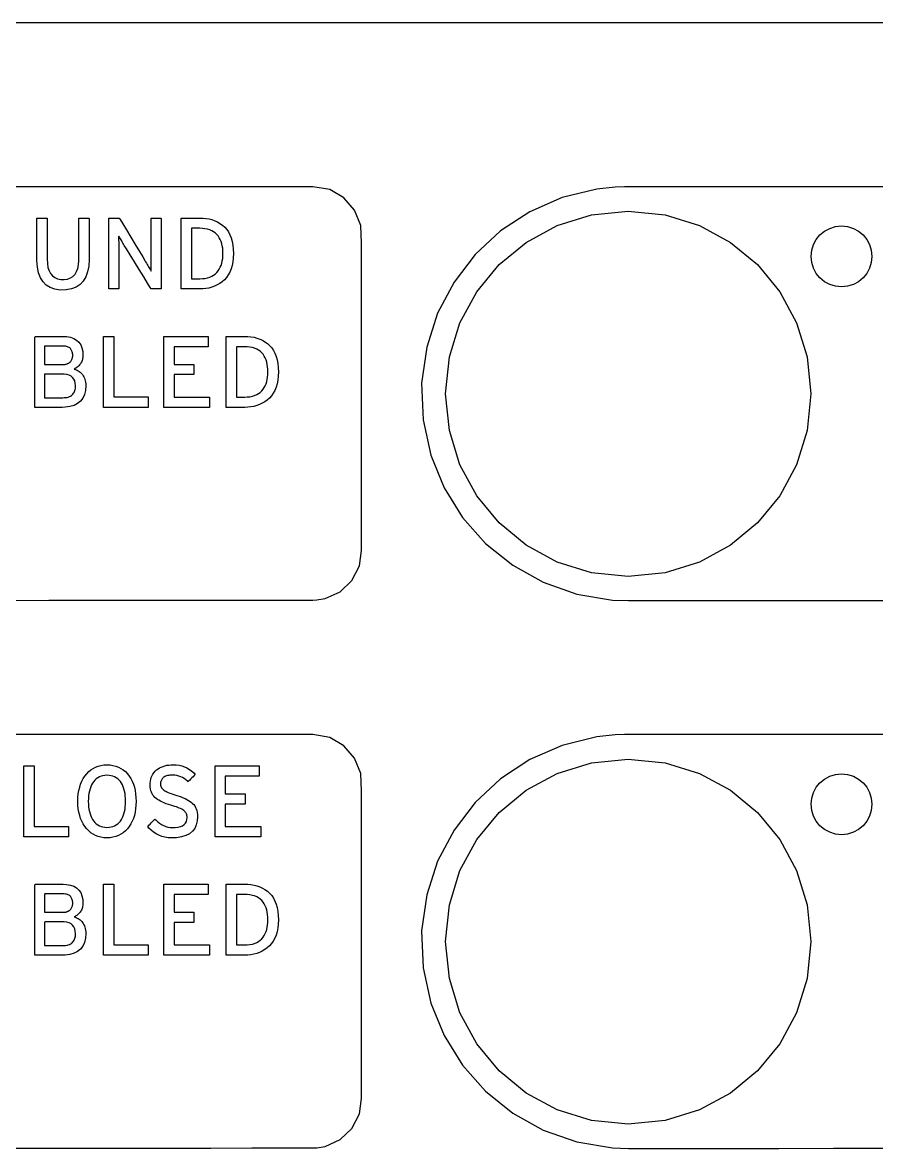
# Model space of a CAD drawing. Extents: x 1 to 47.7, y 0.2 to 33.5.
# Drawn here: x 22.677 to 24.08, y 6.96 to 8.81 of the extents above; entities that cross this region are included whole.
import ezdxf

# ---------------------------------------------------------------- set-up
doc = ezdxf.new("R2010")
doc.units = 0
doc.header["$MEASUREMENT"] = 0
doc.layers.add('6_0____DWG', color=7, linetype='CONTINUOUS')

msp = doc.modelspace()

# ---------------------------------------------------------------- linework, layer by layer
at = {"layer": '6_0____DWG'}
for points in [[(22.6408, 8.8097), (22.7663, 8.8097), (23.0236, 8.8097), (23.2855, 8.8097), (23.5474, 8.8097), (23.8047, 8.8097), (23.9302, 8.8097), (24.0527, 8.8097), (24.1719, 8.8097)], [(22.5135, 7.8604), (22.7205, 7.8605), (22.8177, 7.8606), (22.9073, 7.8607), (22.9869, 7.8607), (23.0539, 7.8608), (23.1057, 7.8608), (23.14, 7.8608), (23.1542, 7.8609), (23.1606, 7.8611), (23.1744, 7.8634), (23.1992, 7.8745), (23.2185, 7.893), (23.2308, 7.9171), (23.2344, 7.9423), (23.2344, 7.9517), (23.2344, 7.9688), (23.2344, 8.022), (23.2344, 8.0938), (23.2344, 8.1761), (23.2344, 8.3395), (23.2344, 8.4044), (23.2344, 8.4471), (23.2328, 8.476), (23.2228, 8.5014), (23.2053, 8.5216), (23.1819, 8.5351), (23.1544, 8.5399), (23.1544, 8.5399), (23.1434, 8.5399), (23.1118, 8.5399), (23.0622, 8.5399), (22.9973, 8.5399), (22.9193, 8.5399), (22.831, 8.5399), (22.6331, 8.5399)], [(24.2235, 8.5399), (24.0228, 8.5399), (23.9319, 8.5399), (23.8507, 8.5399), (23.7818, 8.5399), (23.7276, 8.5399), (23.6906, 8.5399), (23.6734, 8.5399), (23.6659, 8.5399), (23.6507, 8.5392), (23.6208, 8.536), (23.5636, 8.522), (23.5106, 8.4988), (23.4627, 8.4673), (23.4209, 8.4284), (23.3861, 8.383), (23.3592, 8.3321), (23.3412, 8.2766), (23.3329, 8.2174), (23.3352, 8.1567), (23.3478, 8.0989), (23.3697, 8.0453), (23.4001, 7.9966), (23.438, 7.9539), (23.4825, 7.9181), (23.5327, 7.89), (23.5876, 7.8707), (23.6464, 7.8609), (23.6727, 7.8599), (23.6869, 7.8599), (23.7212, 7.86), (23.7731, 7.86), (23.8401, 7.8601), (23.9197, 7.8601), (24.0093, 7.8602), (24.1065, 7.8602)], [(22.8103, 8.1774), (22.8103, 8.294), (22.8272, 8.294), (22.8272, 8.1945), (22.8835, 8.1945), (22.8835, 8.1774), (22.8103, 8.1774)], [(22.9094, 8.1774), (22.9094, 8.294), (22.9822, 8.294), (22.9822, 8.2771), (22.9263, 8.2771), (22.9263, 8.2481), (22.9587, 8.2481), (22.9587, 8.2312), (22.9263, 8.2312), (22.9263, 8.1943), (22.9846, 8.1943), (22.9846, 8.1774), (22.9094, 8.1774)], [(22.5135, 6.9604), (22.7205, 6.9605), (22.8177, 6.9606), (22.9073, 6.9607), (22.9869, 6.9607), (23.0539, 6.9608), (23.1057, 6.9608), (23.14, 6.9608), (23.1542, 6.9608), (23.1606, 6.9611), (23.1744, 6.9634), (23.1992, 6.9745), (23.2185, 6.993), (23.2308, 7.0171), (23.2344, 7.0423), (23.2344, 7.0517), (23.2344, 7.0687), (23.2344, 7.1219), (23.2344, 7.1938), (23.2344, 7.2761), (23.2344, 7.4395), (23.2344, 7.5044), (23.2344, 7.5471), (23.2328, 7.576), (23.2228, 7.6014), (23.2053, 7.6216), (23.1819, 7.6351), (23.1544, 7.6399), (23.1544, 7.6399), (23.1434, 7.6399), (23.1118, 7.6399), (23.0622, 7.6399), (22.9973, 7.6399), (22.9193, 7.6399), (22.831, 7.6399), (22.6331, 7.6399)], [(24.2235, 7.6399), (24.0228, 7.6399), (23.9319, 7.6399), (23.8507, 7.6399), (23.7818, 7.6399), (23.7276, 7.6399), (23.6906, 7.6399), (23.6734, 7.6399), (23.6659, 7.6398), (23.6507, 7.6392), (23.6208, 7.636), (23.5636, 7.622), (23.5106, 7.5988), (23.4627, 7.5673), (23.4209, 7.5284), (23.3861, 7.483), (23.3592, 7.4321), (23.3412, 7.3766), (23.3329, 7.3174), (23.3352, 7.2567), (23.3478, 7.1989), (23.3697, 7.1453), (23.4001, 7.0966), (23.438, 7.0539), (23.4825, 7.0181), (23.5327, 6.99), (23.5876, 6.9706), (23.6464, 6.9609), (23.6727, 6.9599), (23.6869, 6.9599), (23.7212, 6.96), (23.7731, 6.96), (23.8401, 6.96), (23.9197, 6.9601), (24.0093, 6.9602), (24.1065, 6.9602)], [(22.6794, 7.4719), (22.6794, 7.5885), (22.6963, 7.5885), (22.6963, 7.4889), (22.7527, 7.4889), (22.7527, 7.4719), (22.6794, 7.4719)], [(22.9935, 7.4719), (22.9935, 7.5885), (23.0663, 7.5885), (23.0663, 7.5716), (23.0104, 7.5716), (23.0104, 7.5426), (23.0429, 7.5426), (23.0429, 7.5257), (23.0104, 7.5257), (23.0104, 7.4888), (23.0688, 7.4888), (23.0688, 7.4719), (22.9935, 7.4719)], [(22.8103, 7.2774), (22.8103, 7.394), (22.8272, 7.394), (22.8272, 7.2945), (22.8835, 7.2945), (22.8835, 7.2774), (22.8103, 7.2774)], [(22.9094, 7.2774), (22.9094, 7.394), (22.9822, 7.394), (22.9822, 7.3771), (22.9263, 7.3771), (22.9263, 7.3481), (22.9587, 7.3481), (22.9587, 7.3312), (22.9263, 7.3312), (22.9263, 7.2943), (22.9846, 7.2943), (22.9846, 7.2774), (22.9094, 7.2774)]]:
    msp.add_lwpolyline(points, dxfattribs=at)
for points in [[(23.6724, 7.8997), (23.6119, 7.9058), (23.5556, 7.9233), (23.5046, 7.9509), (23.4602, 7.9876), (23.4236, 8.032), (23.3959, 8.0829), (23.3785, 8.1392), (23.3724, 8.1997), (23.3785, 8.2602), (23.3959, 8.3165), (23.4236, 8.3674), (23.4602, 8.4119), (23.5046, 8.4485), (23.5556, 8.4762), (23.6119, 8.4936), (23.6724, 8.4997), (23.7328, 8.4936), (23.7891, 8.4762), (23.8401, 8.4485), (23.8845, 8.4119), (23.9211, 8.3674), (23.9488, 8.3165), (23.9663, 8.2602), (23.9724, 8.1997), (23.9663, 8.1392), (23.9488, 8.0829), (23.9211, 8.032), (23.8845, 7.9876), (23.8401, 7.9509), (23.7891, 7.9233), (23.7328, 7.9058)], [(22.7866, 8.4205), (22.786, 8.4095), (22.7842, 8.3999), (22.7812, 8.3916), (22.7771, 8.3847), (22.7718, 8.3791), (22.7654, 8.3748), (22.7578, 8.3719), (22.749, 8.3703), (22.7394, 8.3702), (22.7306, 8.3715), (22.7229, 8.3742), (22.7164, 8.3783), (22.711, 8.3837), (22.7068, 8.3904), (22.7036, 8.3984), (22.7017, 8.4078), (22.7008, 8.4185), (22.7008, 8.4225), (22.7008, 8.4285), (22.7008, 8.4377), (22.7008, 8.4488), (22.7008, 8.4605), (22.7008, 8.4716), (22.7008, 8.4808), (22.7008, 8.4868), (22.7008, 8.4885), (22.7017, 8.4885), (22.7036, 8.4885), (22.7061, 8.4885), (22.709, 8.4885), (22.7119, 8.4885), (22.7145, 8.4885), (22.7165, 8.4885), (22.7176, 8.4885), (22.7177, 8.4875), (22.7177, 8.4824), (22.7177, 8.4738), (22.7177, 8.463), (22.7177, 8.4514), (22.7177, 8.4401), (22.7177, 8.4305), (22.7177, 8.4238), (22.7177, 8.4213), (22.7181, 8.4139), (22.7191, 8.4074), (22.7209, 8.4019), (22.7233, 8.3972), (22.7265, 8.3934), (22.7303, 8.3906), (22.7348, 8.3886), (22.7401, 8.3876), (22.746, 8.3875), (22.7514, 8.3883), (22.7562, 8.39), (22.7602, 8.3926), (22.7636, 8.3961), (22.7662, 8.4004), (22.7681, 8.4056), (22.7693, 8.4117), (22.7697, 8.4186), (22.7697, 8.4218), (22.7697, 8.4279), (22.7697, 8.4372), (22.7697, 8.4484), (22.7697, 8.4602), (22.7697, 8.4715), (22.7697, 8.4807), (22.7697, 8.4868), (22.7698, 8.4885), (22.7706, 8.4885), (22.7725, 8.4885), (22.775, 8.4885), (22.7779, 8.4885), (22.7808, 8.4885), (22.7834, 8.4885), (22.7854, 8.4885), (22.7865, 8.4885), (22.7866, 8.4875), (22.7866, 8.4823), (22.7866, 8.4736), (22.7866, 8.4627), (22.7866, 8.4509), (22.7866, 8.4395), (22.7866, 8.4298), (22.7866, 8.423)], [(22.8887, 8.3719), (22.8871, 8.3745), (22.8827, 8.3816), (22.8764, 8.3919), (22.8689, 8.4039), (22.8612, 8.4165), (22.8541, 8.4281), (22.8482, 8.4376), (22.8445, 8.4436), (22.8434, 8.4455), (22.8423, 8.4474), (22.8412, 8.4491), (22.8402, 8.4509), (22.8392, 8.4525), (22.8382, 8.4542), (22.8373, 8.4557), (22.8364, 8.4572), (22.8356, 8.4587), (22.8352, 8.4578), (22.8352, 8.455), (22.8352, 8.4521), (22.8353, 8.4491), (22.8353, 8.446), (22.8353, 8.4428), (22.8353, 8.4396), (22.8354, 8.4362), (22.8354, 8.4328), (22.8354, 8.4307), (22.8354, 8.4252), (22.8354, 8.4171), (22.8354, 8.4073), (22.8354, 8.3969), (22.8354, 8.3871), (22.8354, 8.3789), (22.8354, 8.3735), (22.8354, 8.3719), (22.8346, 8.3719), (22.8329, 8.3719), (22.8305, 8.3719), (22.8278, 8.3719), (22.825, 8.3719), (22.8224, 8.3719), (22.8204, 8.3719), (22.8192, 8.3719), (22.819, 8.3727), (22.819, 8.3802), (22.819, 8.394), (22.819, 8.4118), (22.819, 8.4316), (22.819, 8.4512), (22.819, 8.4686), (22.819, 8.4816), (22.819, 8.4881), (22.8193, 8.4885), (22.8207, 8.4885), (22.8229, 8.4885), (22.8257, 8.4885), (22.8287, 8.4885), (22.8315, 8.4885), (22.8339, 8.4885), (22.8356, 8.4885), (22.8362, 8.4885), (22.8378, 8.4859), (22.842, 8.4789), (22.848, 8.469), (22.8551, 8.4572), (22.8624, 8.4451), (22.8693, 8.4337), (22.8748, 8.4245), (22.8784, 8.4186), (22.8795, 8.4167), (22.8808, 8.4145), (22.882, 8.4124), (22.8832, 8.4104), (22.8843, 8.4084), (22.8853, 8.4066), (22.8863, 8.4048), (22.8873, 8.4031), (22.8882, 8.4014), (22.8885, 8.4024), (22.8885, 8.4053), (22.8885, 8.4082), (22.8884, 8.4113), (22.8884, 8.4144), (22.8884, 8.4176), (22.8884, 8.4209), (22.8884, 8.4243), (22.8884, 8.4278), (22.8884, 8.4299), (22.8884, 8.4353), (22.8884, 8.4435), (22.8884, 8.4532), (22.8884, 8.4635), (22.8884, 8.4733), (22.8884, 8.4814), (22.8884, 8.4868), (22.8884, 8.4885), (22.8892, 8.4885), (22.8909, 8.4885), (22.8933, 8.4885), (22.896, 8.4885), (22.8988, 8.4885), (22.9014, 8.4885), (22.9034, 8.4885), (22.9046, 8.4885), (22.9048, 8.4877), (22.9048, 8.4801), (22.9048, 8.4663), (22.9048, 8.4485), (22.9048, 8.4287), (22.9048, 8.4091), (22.9048, 8.3917), (22.9048, 8.3787), (22.9048, 8.3722), (22.9045, 8.3719), (22.9032, 8.3719), (22.9011, 8.3719), (22.8985, 8.3719), (22.8958, 8.3719), (22.8931, 8.3719), (22.8909, 8.3719), (22.8893, 8.3719)], [(23.0238, 8.4302), (23.0235, 8.4232), (23.0228, 8.4166), (23.0216, 8.4105), (23.02, 8.4049), (23.0179, 8.3998), (23.0154, 8.3951), (23.0125, 8.3909), (23.0091, 8.3871), (23.0053, 8.3839), (23.0013, 8.381), (22.9972, 8.3785), (22.9928, 8.3764), (22.9882, 8.3747), (22.9835, 8.3734), (22.9785, 8.3725), (22.9733, 8.372), (22.9687, 8.3719), (22.9672, 8.3719), (22.9638, 8.3719), (22.9591, 8.3719), (22.9537, 8.3719), (22.9483, 8.3719), (22.9435, 8.3719), (22.9399, 8.3719), (22.9381, 8.3719), (22.9379, 8.3742), (22.9379, 8.3844), (22.9379, 8.4003), (22.9379, 8.4198), (22.9379, 8.4405), (22.9379, 8.46), (22.9379, 8.476), (22.9379, 8.4861), (22.9381, 8.4885), (22.9399, 8.4885), (22.9435, 8.4885), (22.9483, 8.4885), (22.9537, 8.4885), (22.9591, 8.4885), (22.9638, 8.4885), (22.9672, 8.4885), (22.9687, 8.4885), (22.9734, 8.4884), (22.9787, 8.4879), (22.9837, 8.487), (22.9885, 8.4858), (22.9931, 8.4841), (22.9975, 8.4821), (23.0017, 8.4797), (23.0056, 8.4768), (23.0094, 8.4736), (23.0127, 8.4698), (23.0156, 8.4656), (23.018, 8.4608), (23.02, 8.4557), (23.0216, 8.45), (23.0228, 8.4439), (23.0235, 8.4372)], [(24.0227, 8.3754), (24.0126, 8.3764), (24.0032, 8.3793), (23.9947, 8.3839), (23.9873, 8.39), (23.9812, 8.3974), (23.9766, 8.4059), (23.9737, 8.4153), (23.9726, 8.4254), (23.9737, 8.4355), (23.9766, 8.4449), (23.9812, 8.4534), (23.9873, 8.4608), (23.9947, 8.4669), (24.0032, 8.4715), (24.0126, 8.4744), (24.0227, 8.4754), (24.0327, 8.4744), (24.0421, 8.4715), (24.0506, 8.4669), (24.058, 8.4608), (24.0641, 8.4534), (24.0687, 8.4449), (24.0716, 8.4355), (24.0726, 8.4254), (24.0716, 8.4153), (24.0687, 8.4059), (24.0641, 8.3974), (24.058, 8.39), (24.0506, 8.3839), (24.0421, 8.3793), (24.0327, 8.3764)], [(23.0066, 8.4302), (23.0064, 8.4345), (23.0061, 8.4387), (23.0054, 8.4426), (23.0046, 8.4463), (23.0035, 8.4498), (23.0021, 8.4531), (23.0005, 8.4561), (22.9987, 8.459), (22.9965, 8.4616), (22.994, 8.464), (22.9913, 8.466), (22.9882, 8.4677), (22.9848, 8.4691), (22.981, 8.4702), (22.977, 8.4709), (22.9727, 8.4714), (22.9687, 8.4716), (22.968, 8.4716), (22.9665, 8.4716), (22.9644, 8.4716), (22.962, 8.4716), (22.9595, 8.4716), (22.9574, 8.4716), (22.9557, 8.4716), (22.9549, 8.4716), (22.9549, 8.4699), (22.9549, 8.4627), (22.9549, 8.4513), (22.9549, 8.4375), (22.9549, 8.4228), (22.9549, 8.409), (22.9549, 8.3976), (22.9549, 8.3904), (22.9549, 8.3888), (22.9557, 8.3888), (22.9574, 8.3888), (22.9595, 8.3888), (22.962, 8.3888), (22.9644, 8.3888), (22.9665, 8.3888), (22.968, 8.3888), (22.9687, 8.3888), (22.9727, 8.3889), (22.977, 8.3894), (22.981, 8.3902), (22.9848, 8.3913), (22.9882, 8.3927), (22.9913, 8.3945), (22.994, 8.3965), (22.9965, 8.3989), (22.9987, 8.4016), (23.0005, 8.4044), (23.0021, 8.4075), (23.0035, 8.4107), (23.0046, 8.4142), (23.0054, 8.4179), (23.0061, 8.4218), (23.0064, 8.4259)], [(22.7813, 8.2132), (22.7807, 8.2053), (22.779, 8.1984), (22.7763, 8.1925), (22.7726, 8.1875), (22.7679, 8.1836), (22.7621, 8.1806), (22.7553, 8.1786), (22.7475, 8.1776), (22.7423, 8.1774), (22.7393, 8.1774), (22.7338, 8.1774), (22.7267, 8.1774), (22.7189, 8.1774), (22.7113, 8.1774), (22.7046, 8.1774), (22.6999, 8.1774), (22.6978, 8.1774), (22.6978, 8.1809), (22.6978, 8.192), (22.6978, 8.2083), (22.6978, 8.2278), (22.6978, 8.2481), (22.6978, 8.2671), (22.6978, 8.2825), (22.6978, 8.292), (22.698, 8.294), (22.7008, 8.294), (22.7063, 8.294), (22.7134, 8.294), (22.7215, 8.294), (22.7294, 8.294), (22.7365, 8.294), (22.7417, 8.294), (22.7441, 8.294), (22.7497, 8.2937), (22.756, 8.2927), (22.7615, 8.2908), (22.7661, 8.288), (22.7699, 8.2845), (22.7729, 8.2801), (22.775, 8.275), (22.7762, 8.269), (22.7766, 8.2633), (22.7766, 8.2613), (22.7764, 8.2594), (22.7761, 8.2576), (22.7757, 8.2559), (22.7751, 8.2542), (22.7745, 8.2526), (22.7738, 8.2511), (22.7729, 8.2497), (22.772, 8.2484), (22.771, 8.2471), (22.7699, 8.2459), (22.7688, 8.2448), (22.7676, 8.2438), (22.7663, 8.2428), (22.765, 8.2419), (22.7636, 8.2411), (22.7624, 8.2403), (22.7641, 8.2399), (22.7657, 8.2393), (22.7673, 8.2385), (22.7688, 8.2376), (22.7704, 8.2366), (22.7718, 8.2355), (22.7733, 8.2342), (22.7747, 8.2327), (22.776, 8.2312), (22.7772, 8.2295), (22.7783, 8.2276), (22.7792, 8.2256), (22.7799, 8.2234), (22.7805, 8.2211), (22.7809, 8.2186), (22.7812, 8.216)], [(23.0977, 8.2357), (23.0974, 8.2287), (23.0967, 8.2222), (23.0955, 8.2161), (23.0939, 8.2105), (23.0918, 8.2053), (23.0893, 8.2007), (23.0864, 8.1964), (23.083, 8.1927), (23.0792, 8.1894), (23.0752, 8.1866), (23.0711, 8.1841), (23.0667, 8.182), (23.0621, 8.1803), (23.0574, 8.179), (23.0524, 8.1781), (23.0472, 8.1776), (23.0426, 8.1774), (23.0411, 8.1774), (23.0377, 8.1774), (23.033, 8.1774), (23.0276, 8.1774), (23.0222, 8.1774), (23.0174, 8.1774), (23.0138, 8.1774), (23.0119, 8.1774), (23.0118, 8.1798), (23.0118, 8.1899), (23.0118, 8.2059), (23.0118, 8.2254), (23.0118, 8.246), (23.0118, 8.2655), (23.0118, 8.2815), (23.0118, 8.2917), (23.0119, 8.294), (23.0138, 8.294), (23.0174, 8.294), (23.0222, 8.294), (23.0276, 8.294), (23.033, 8.294), (23.0377, 8.294), (23.0411, 8.294), (23.0426, 8.294), (23.0473, 8.2939), (23.0526, 8.2935), (23.0576, 8.2926), (23.0624, 8.2913), (23.067, 8.2897), (23.0714, 8.2876), (23.0756, 8.2852), (23.0795, 8.2824), (23.0832, 8.2791), (23.0866, 8.2754), (23.0895, 8.2711), (23.0919, 8.2664), (23.0939, 8.2612), (23.0955, 8.2556), (23.0967, 8.2494), (23.0974, 8.2428)], [(22.7597, 8.2628), (22.7597, 8.2643), (22.7595, 8.2658), (22.7593, 8.2672), (22.759, 8.2685), (22.7586, 8.2698), (22.758, 8.271), (22.7574, 8.2721), (22.7567, 8.2732), (22.7559, 8.2742), (22.7548, 8.2751), (22.7537, 8.2759), (22.7524, 8.2765), (22.751, 8.277), (22.7494, 8.2775), (22.7478, 8.2778), (22.746, 8.278), (22.7441, 8.2781), (22.7429, 8.2781), (22.7398, 8.2781), (22.7354, 8.2781), (22.7302, 8.2781), (22.7249, 8.2781), (22.7201, 8.2781), (22.7162, 8.2781), (22.714, 8.2781), (22.7137, 8.2778), (22.7137, 8.2756), (22.7137, 8.2718), (22.7137, 8.2669), (22.7137, 8.2616), (22.7137, 8.2565), (22.7137, 8.2521), (22.7137, 8.249), (22.7137, 8.2479), (22.7149, 8.2479), (22.718, 8.2479), (22.7224, 8.2479), (22.7276, 8.2479), (22.7329, 8.2479), (22.7377, 8.2479), (22.7416, 8.2479), (22.7438, 8.2479), (22.7446, 8.2479), (22.7455, 8.2479), (22.7465, 8.248), (22.7474, 8.2481), (22.7482, 8.2483), (22.7491, 8.2485), (22.7499, 8.2487), (22.7506, 8.249), (22.7513, 8.2493), (22.752, 8.2496), (22.7526, 8.2499), (22.7532, 8.2503), (22.7538, 8.2506), (22.7544, 8.251), (22.7549, 8.2515), (22.7555, 8.2519), (22.7559, 8.2524), (22.7566, 8.2531), (22.7573, 8.2541), (22.758, 8.2552), (22.7585, 8.2563), (22.7589, 8.2575), (22.7593, 8.2588), (22.7595, 8.26), (22.7597, 8.2614)], [(23.0804, 8.2357), (23.0803, 8.2401), (23.08, 8.2442), (23.0793, 8.2481), (23.0785, 8.2519), (23.0774, 8.2554), (23.076, 8.2586), (23.0744, 8.2617), (23.0726, 8.2646), (23.0704, 8.2672), (23.0679, 8.2695), (23.0651, 8.2715), (23.0621, 8.2732), (23.0586, 8.2746), (23.0549, 8.2757), (23.0509, 8.2765), (23.0466, 8.277), (23.0426, 8.2771), (23.0419, 8.2771), (23.0404, 8.2771), (23.0383, 8.2771), (23.0359, 8.2771), (23.0334, 8.2771), (23.0313, 8.2771), (23.0296, 8.2771), (23.0288, 8.2771), (23.0288, 8.2754), (23.0288, 8.2682), (23.0288, 8.2569), (23.0288, 8.2431), (23.0288, 8.2284), (23.0288, 8.2146), (23.0288, 8.2032), (23.0288, 8.196), (23.0288, 8.1943), (23.0296, 8.1943), (23.0313, 8.1943), (23.0334, 8.1943), (23.0359, 8.1943), (23.0383, 8.1943), (23.0404, 8.1943), (23.0419, 8.1943), (23.0426, 8.1943), (23.0466, 8.1945), (23.0509, 8.1949), (23.0549, 8.1957), (23.0586, 8.1968), (23.0621, 8.1983), (23.0651, 8.2), (23.0679, 8.2021), (23.0704, 8.2045), (23.0726, 8.2071), (23.0744, 8.21), (23.076, 8.213), (23.0774, 8.2163), (23.0785, 8.2198), (23.0793, 8.2234), (23.08, 8.2273), (23.0803, 8.2314)], [(22.7644, 8.2127), (22.764, 8.217), (22.7631, 8.2208), (22.7616, 8.224), (22.7596, 8.2267), (22.757, 8.2288), (22.7539, 8.2304), (22.7502, 8.2315), (22.7459, 8.2321), (22.7438, 8.2321), (22.7412, 8.2321), (22.737, 8.2321), (22.7318, 8.2321), (22.7263, 8.2321), (22.7211, 8.2321), (22.7169, 8.2321), (22.7143, 8.2321), (22.7137, 8.2319), (22.7137, 8.2295), (22.7137, 8.2247), (22.7137, 8.2185), (22.7137, 8.2116), (22.7137, 8.2048), (22.7137, 8.199), (22.7137, 8.1949), (22.7137, 8.1933), (22.7149, 8.1933), (22.7181, 8.1933), (22.7226, 8.1933), (22.7279, 8.1933), (22.7333, 8.1933), (22.7381, 8.1933), (22.7418, 8.1933), (22.7437, 8.1933), (22.7456, 8.1934), (22.7481, 8.1936), (22.7504, 8.1939), (22.7525, 8.1944), (22.7545, 8.1951), (22.7562, 8.1959), (22.7577, 8.1968), (22.7591, 8.198), (22.7602, 8.1992), (22.7612, 8.2006), (22.762, 8.202), (22.7628, 8.2035), (22.7633, 8.2052), (22.7638, 8.2069), (22.7641, 8.2087), (22.7643, 8.2107)], [(22.8639, 7.5302), (22.8637, 7.524), (22.8631, 7.5181), (22.8622, 7.5125), (22.861, 7.5072), (22.8594, 7.5022), (22.8574, 7.4975), (22.8552, 7.4931), (22.8525, 7.4889), (22.8496, 7.4851), (22.8463, 7.4817), (22.8427, 7.4786), (22.8389, 7.4761), (22.8349, 7.474), (22.8305, 7.4723), (22.8259, 7.4711), (22.8211, 7.4703), (22.816, 7.47), (22.8109, 7.4703), (22.8061, 7.4711), (22.8015, 7.4723), (22.7972, 7.474), (22.7932, 7.4761), (22.7895, 7.4786), (22.786, 7.4817), (22.7828, 7.4851), (22.7798, 7.4889), (22.7771, 7.4931), (22.7748, 7.4975), (22.7728, 7.5022), (22.7712, 7.5072), (22.7699, 7.5125), (22.769, 7.5181), (22.7684, 7.524), (22.7682, 7.5302), (22.7684, 7.5364), (22.769, 7.5423), (22.7699, 7.548), (22.7712, 7.5533), (22.7728, 7.5583), (22.7748, 7.5631), (22.7771, 7.5675), (22.7798, 7.5717), (22.7828, 7.5755), (22.786, 7.579), (22.7895, 7.5819), (22.7932, 7.5844), (22.7972, 7.5865), (22.8015, 7.5881), (22.8061, 7.5893), (22.8109, 7.5901), (22.816, 7.5904), (22.8211, 7.5901), (22.8259, 7.5893), (22.8305, 7.5881), (22.8349, 7.5865), (22.8389, 7.5844), (22.8427, 7.5819), (22.8463, 7.579), (22.8496, 7.5755), (22.8525, 7.5717), (22.8552, 7.5675), (22.8574, 7.5631), (22.8594, 7.5583), (22.861, 7.5533), (22.8622, 7.548), (22.8631, 7.5423), (22.8637, 7.5364)], [(22.9649, 7.5053), (22.9644, 7.498), (22.9628, 7.4915), (22.9602, 7.4858), (22.9564, 7.4811), (22.9515, 7.4771), (22.9456, 7.4741), (22.9386, 7.4718), (22.9304, 7.4705), (22.9219, 7.47), (22.9164, 7.4705), (22.9111, 7.4714), (22.9061, 7.4727), (22.9013, 7.4745), (22.8968, 7.4768), (22.8926, 7.4795), (22.8887, 7.4827), (22.885, 7.4864), (22.8829, 7.4889), (22.8836, 7.4896), (22.885, 7.491), (22.8868, 7.4928), (22.8889, 7.4948), (22.8909, 7.4969), (22.8927, 7.4987), (22.8941, 7.5001), (22.8949, 7.5009), (22.8966, 7.4992), (22.8996, 7.4965), (22.9026, 7.4941), (22.9058, 7.4921), (22.9091, 7.4904), (22.9125, 7.489), (22.9161, 7.488), (22.9197, 7.4874), (22.9235, 7.4871), (22.9283, 7.4872), (22.9328, 7.4878), (22.9368, 7.4887), (22.9401, 7.4902), (22.9429, 7.4921), (22.945, 7.4944), (22.9465, 7.4971), (22.9475, 7.5003), (22.9478, 7.5039), (22.9477, 7.5055), (22.9475, 7.507), (22.9472, 7.5083), (22.9467, 7.5096), (22.9461, 7.5109), (22.9453, 7.5121), (22.9444, 7.5132), (22.9433, 7.5142), (22.9421, 7.5152), (22.9406, 7.5162), (22.9389, 7.5172), (22.937, 7.5182), (22.9349, 7.5191), (22.9326, 7.5201), (22.9301, 7.521), (22.9273, 7.522), (22.9243, 7.5229), (22.9209, 7.5239), (22.9171, 7.525), (22.9135, 7.5263), (22.9101, 7.5276), (22.907, 7.5289), (22.9041, 7.5304), (22.9014, 7.5319), (22.8989, 7.5334), (22.8967, 7.535), (22.8947, 7.5367), (22.893, 7.5385), (22.8914, 7.5405), (22.8901, 7.5427), (22.889, 7.5451), (22.8882, 7.5477), (22.8875, 7.5506), (22.8871, 7.5536), (22.8869, 7.5569), (22.887, 7.5603), (22.8874, 7.5636), (22.888, 7.5667), (22.8889, 7.5696), (22.8901, 7.5724), (22.8916, 7.5749), (22.8933, 7.5774), (22.8954, 7.5796), (22.8976, 7.5817), (22.9001, 7.5835), (22.9026, 7.5851), (22.9053, 7.5865), (22.9081, 7.5877), (22.9111, 7.5886), (22.9143, 7.5894), (22.9176, 7.5899), (22.921, 7.5902), (22.9247, 7.5904), (22.9297, 7.5901), (22.9344, 7.5894), (22.939, 7.5883), (22.9433, 7.5869), (22.9475, 7.585), (22.9514, 7.5827), (22.9552, 7.58), (22.9588, 7.577), (22.9611, 7.5745), (22.9605, 7.5738), (22.9592, 7.5725), (22.9574, 7.5706), (22.9554, 7.5686), (22.9534, 7.5665), (22.9516, 7.5646), (22.9501, 7.5631), (22.9493, 7.5622), (22.9481, 7.5633), (22.9456, 7.5655), (22.943, 7.5675), (22.9402, 7.5692), (22.9373, 7.5706), (22.9342, 7.5717), (22.931, 7.5725), (22.9276, 7.573), (22.9241, 7.5733), (22.9214, 7.5732), (22.9193, 7.5731), (22.9174, 7.5728), (22.9156, 7.5725), (22.9139, 7.572), (22.9124, 7.5715), (22.911, 7.5708), (22.9097, 7.5701), (22.9086, 7.5692), (22.9077, 7.5683), (22.9068, 7.5673), (22.9061, 7.5662), (22.9054, 7.5651), (22.9049, 7.5639), (22.9045, 7.5627), (22.9042, 7.5614), (22.9041, 7.5601), (22.904, 7.5587), (22.904, 7.5581), (22.9041, 7.5574), (22.9041, 7.5568), (22.9042, 7.5562), (22.9044, 7.5556), (22.9045, 7.555), (22.9047, 7.5545), (22.9049, 7.5539), (22.9052, 7.5534), (22.9054, 7.5529), (22.9058, 7.5523), (22.9062, 7.5518), (22.9066, 7.5512), (22.9071, 7.5507), (22.9076, 7.5502), (22.9081, 7.5497), (22.9088, 7.5492), (22.9097, 7.5485), (22.9111, 7.5476), (22.9128, 7.5467), (22.9146, 7.5457), (22.9167, 7.5448), (22.9191, 7.5438), (22.9217, 7.5429), (22.9244, 7.5419), (22.9275, 7.541), (22.931, 7.5399), (22.9347, 7.5387), (22.9381, 7.5374), (22.9414, 7.5361), (22.9444, 7.5347), (22.9473, 7.5333), (22.95, 7.5317), (22.9525, 7.5302), (22.9548, 7.5285), (22.9568, 7.5267), (22.9587, 7.5248), (22.9603, 7.5226), (22.9617, 7.5202), (22.9628, 7.5177), (22.9637, 7.5149), (22.9643, 7.5119), (22.9647, 7.5087)], [(23.6724, 6.9997), (23.6119, 7.0058), (23.5556, 7.0233), (23.5046, 7.0509), (23.4602, 7.0876), (23.4236, 7.132), (23.3959, 7.1829), (23.3785, 7.2392), (23.3724, 7.2997), (23.3785, 7.3602), (23.3959, 7.4165), (23.4236, 7.4674), (23.4602, 7.5118), (23.5046, 7.5485), (23.5556, 7.5761), (23.6119, 7.5936), (23.6724, 7.5997), (23.7328, 7.5936), (23.7891, 7.5761), (23.8401, 7.5485), (23.8845, 7.5118), (23.9211, 7.4674), (23.9488, 7.4165), (23.9663, 7.3602), (23.9724, 7.2997), (23.9663, 7.2392), (23.9488, 7.1829), (23.9211, 7.132), (23.8845, 7.0876), (23.8401, 7.0509), (23.7891, 7.0233), (23.7328, 7.0058)], [(22.8466, 7.5302), (22.8465, 7.5348), (22.8462, 7.5391), (22.8457, 7.5433), (22.8449, 7.5471), (22.844, 7.5508), (22.8428, 7.5542), (22.8414, 7.5573), (22.8398, 7.5602), (22.838, 7.5629), (22.8359, 7.5652), (22.8337, 7.5672), (22.8312, 7.5689), (22.8286, 7.5704), (22.8257, 7.5715), (22.8227, 7.5723), (22.8194, 7.5728), (22.816, 7.573), (22.8126, 7.5728), (22.8094, 7.5723), (22.8064, 7.5715), (22.8036, 7.5704), (22.8009, 7.5689), (22.7985, 7.5672), (22.7963, 7.5652), (22.7943, 7.5629), (22.7924, 7.5602), (22.7908, 7.5573), (22.7894, 7.5542), (22.7882, 7.5508), (22.7872, 7.5471), (22.7864, 7.5433), (22.7859, 7.5391), (22.7855, 7.5348), (22.7854, 7.5302), (22.7855, 7.5257), (22.7859, 7.5214), (22.7864, 7.5173), (22.7872, 7.5135), (22.7882, 7.5099), (22.7894, 7.5065), (22.7908, 7.5034), (22.7924, 7.5005), (22.7943, 7.4978), (22.7963, 7.4954), (22.7985, 7.4933), (22.8009, 7.4915), (22.8036, 7.49), (22.8064, 7.4889), (22.8094, 7.4881), (22.8126, 7.4876), (22.816, 7.4874), (22.8194, 7.4876), (22.8227, 7.4881), (22.8257, 7.4889), (22.8286, 7.49), (22.8312, 7.4915), (22.8337, 7.4933), (22.8359, 7.4954), (22.838, 7.4978), (22.8398, 7.5005), (22.8414, 7.5034), (22.8428, 7.5065), (22.844, 7.5099), (22.8449, 7.5135), (22.8457, 7.5173), (22.8462, 7.5214), (22.8465, 7.5257)], [(24.0227, 7.4754), (24.0126, 7.4764), (24.0032, 7.4793), (23.9947, 7.4839), (23.9873, 7.49), (23.9812, 7.4974), (23.9766, 7.5059), (23.9737, 7.5153), (23.9726, 7.5254), (23.9737, 7.5355), (23.9766, 7.5449), (23.9812, 7.5533), (23.9873, 7.5607), (23.9947, 7.5668), (24.0032, 7.5715), (24.0126, 7.5744), (24.0227, 7.5754), (24.0327, 7.5744), (24.0421, 7.5715), (24.0506, 7.5668), (24.058, 7.5607), (24.0641, 7.5533), (24.0687, 7.5449), (24.0716, 7.5355), (24.0726, 7.5254), (24.0716, 7.5153), (24.0687, 7.5059), (24.0641, 7.4974), (24.058, 7.49), (24.0506, 7.4839), (24.0421, 7.4793), (24.0327, 7.4764)], [(22.7813, 7.3132), (22.7807, 7.3053), (22.779, 7.2984), (22.7763, 7.2925), (22.7726, 7.2876), (22.7679, 7.2836), (22.7621, 7.2806), (22.7553, 7.2786), (22.7475, 7.2776), (22.7423, 7.2774), (22.7393, 7.2774), (22.7338, 7.2774), (22.7267, 7.2774), (22.7189, 7.2774), (22.7113, 7.2774), (22.7046, 7.2774), (22.6999, 7.2774), (22.6978, 7.2774), (22.6978, 7.2809), (22.6978, 7.292), (22.6978, 7.3083), (22.6978, 7.3278), (22.6978, 7.3481), (22.6978, 7.3671), (22.6978, 7.3825), (22.6978, 7.392), (22.698, 7.394), (22.7008, 7.394), (22.7063, 7.394), (22.7134, 7.394), (22.7215, 7.394), (22.7294, 7.394), (22.7365, 7.394), (22.7417, 7.394), (22.7441, 7.394), (22.7497, 7.3938), (22.756, 7.3927), (22.7615, 7.3908), (22.7661, 7.3881), (22.7699, 7.3845), (22.7729, 7.3802), (22.775, 7.375), (22.7762, 7.369), (22.7766, 7.3633), (22.7766, 7.3613), (22.7764, 7.3594), (22.7761, 7.3576), (22.7757, 7.3559), (22.7751, 7.3542), (22.7745, 7.3526), (22.7738, 7.3511), (22.7729, 7.3497), (22.772, 7.3484), (22.771, 7.3471), (22.7699, 7.346), (22.7688, 7.3448), (22.7676, 7.3438), (22.7663, 7.3428), (22.765, 7.3419), (22.7636, 7.3411), (22.7624, 7.3403), (22.7641, 7.3399), (22.7657, 7.3393), (22.7673, 7.3385), (22.7688, 7.3377), (22.7704, 7.3366), (22.7718, 7.3355), (22.7733, 7.3342), (22.7747, 7.3328), (22.776, 7.3312), (22.7772, 7.3295), (22.7783, 7.3276), (22.7792, 7.3256), (22.7799, 7.3234), (22.7805, 7.3211), (22.7809, 7.3186), (22.7812, 7.316)], [(23.0977, 7.3357), (23.0974, 7.3287), (23.0967, 7.3222), (23.0955, 7.3161), (23.0939, 7.3105), (23.0918, 7.3054), (23.0893, 7.3007), (23.0864, 7.2965), (23.083, 7.2927), (23.0792, 7.2894), (23.0752, 7.2866), (23.0711, 7.2841), (23.0667, 7.282), (23.0621, 7.2803), (23.0574, 7.279), (23.0524, 7.2781), (23.0472, 7.2776), (23.0426, 7.2774), (23.0411, 7.2774), (23.0377, 7.2774), (23.033, 7.2774), (23.0276, 7.2774), (23.0222, 7.2774), (23.0174, 7.2774), (23.0138, 7.2774), (23.0119, 7.2774), (23.0118, 7.2798), (23.0118, 7.2899), (23.0118, 7.3059), (23.0118, 7.3254), (23.0118, 7.3461), (23.0118, 7.3656), (23.0118, 7.3815), (23.0118, 7.3917), (23.0119, 7.394), (23.0138, 7.394), (23.0174, 7.394), (23.0222, 7.394), (23.0276, 7.394), (23.033, 7.394), (23.0377, 7.394), (23.0411, 7.394), (23.0426, 7.394), (23.0473, 7.3939), (23.0526, 7.3935), (23.0576, 7.3926), (23.0624, 7.3914), (23.067, 7.3897), (23.0714, 7.3877), (23.0756, 7.3852), (23.0795, 7.3824), (23.0832, 7.3791), (23.0866, 7.3754), (23.0895, 7.3711), (23.0919, 7.3664), (23.0939, 7.3612), (23.0955, 7.3556), (23.0967, 7.3494), (23.0974, 7.3428)], [(22.7597, 7.3628), (22.7597, 7.3643), (22.7595, 7.3658), (22.7593, 7.3672), (22.759, 7.3685), (22.7586, 7.3698), (22.758, 7.371), (22.7574, 7.3722), (22.7567, 7.3733), (22.7559, 7.3743), (22.7548, 7.3751), (22.7537, 7.3759), (22.7524, 7.3765), (22.751, 7.3771), (22.7494, 7.3775), (22.7478, 7.3778), (22.746, 7.378), (22.7441, 7.3781), (22.7429, 7.3781), (22.7398, 7.3781), (22.7354, 7.3781), (22.7302, 7.3781), (22.7249, 7.3781), (22.7201, 7.3781), (22.7162, 7.3781), (22.714, 7.3781), (22.7137, 7.3778), (22.7137, 7.3756), (22.7137, 7.3718), (22.7137, 7.367), (22.7137, 7.3617), (22.7137, 7.3565), (22.7137, 7.3521), (22.7137, 7.349), (22.7137, 7.3479), (22.7149, 7.3479), (22.718, 7.3479), (22.7224, 7.3479), (22.7276, 7.3479), (22.7329, 7.3479), (22.7377, 7.3479), (22.7416, 7.3479), (22.7438, 7.3479), (22.7446, 7.3479), (22.7455, 7.3479), (22.7465, 7.348), (22.7474, 7.3481), (22.7482, 7.3483), (22.7491, 7.3485), (22.7499, 7.3487), (22.7506, 7.349), (22.7513, 7.3493), (22.752, 7.3496), (22.7526, 7.3499), (22.7532, 7.3503), (22.7538, 7.3507), (22.7544, 7.3511), (22.7549, 7.3515), (22.7555, 7.3519), (22.7559, 7.3524), (22.7566, 7.3531), (22.7573, 7.3541), (22.758, 7.3552), (22.7585, 7.3564), (22.7589, 7.3575), (22.7593, 7.3588), (22.7595, 7.3601), (22.7597, 7.3614)], [(23.0804, 7.3357), (23.0803, 7.3401), (23.08, 7.3442), (23.0793, 7.3482), (23.0785, 7.3519), (23.0774, 7.3554), (23.076, 7.3587), (23.0744, 7.3617), (23.0726, 7.3646), (23.0704, 7.3672), (23.0679, 7.3695), (23.0651, 7.3715), (23.0621, 7.3733), (23.0586, 7.3747), (23.0549, 7.3757), (23.0509, 7.3765), (23.0466, 7.377), (23.0426, 7.3771), (23.0419, 7.3771), (23.0404, 7.3771), (23.0383, 7.3771), (23.0359, 7.3771), (23.0334, 7.3771), (23.0313, 7.3771), (23.0296, 7.3771), (23.0288, 7.3771), (23.0288, 7.3754), (23.0288, 7.3682), (23.0288, 7.3569), (23.0288, 7.3431), (23.0288, 7.3284), (23.0288, 7.3146), (23.0288, 7.3032), (23.0288, 7.296), (23.0288, 7.2943), (23.0296, 7.2943), (23.0313, 7.2943), (23.0334, 7.2943), (23.0359, 7.2943), (23.0383, 7.2943), (23.0404, 7.2943), (23.0419, 7.2943), (23.0426, 7.2943), (23.0466, 7.2945), (23.0509, 7.295), (23.0549, 7.2958), (23.0586, 7.2969), (23.0621, 7.2983), (23.0651, 7.3), (23.0679, 7.3021), (23.0704, 7.3045), (23.0726, 7.3071), (23.0744, 7.31), (23.076, 7.313), (23.0774, 7.3163), (23.0785, 7.3198), (23.0793, 7.3234), (23.08, 7.3273), (23.0803, 7.3314)], [(22.7644, 7.3127), (22.764, 7.317), (22.7631, 7.3208), (22.7616, 7.324), (22.7596, 7.3267), (22.757, 7.3289), (22.7539, 7.3305), (22.7502, 7.3315), (22.7459, 7.3321), (22.7438, 7.3321), (22.7412, 7.3321), (22.737, 7.3321), (22.7318, 7.3321), (22.7263, 7.3321), (22.7211, 7.3321), (22.7169, 7.3321), (22.7143, 7.3321), (22.7137, 7.3319), (22.7137, 7.3295), (22.7137, 7.3247), (22.7137, 7.3185), (22.7137, 7.3116), (22.7137, 7.3048), (22.7137, 7.299), (22.7137, 7.2949), (22.7137, 7.2934), (22.7149, 7.2934), (22.7181, 7.2934), (22.7226, 7.2934), (22.7279, 7.2934), (22.7333, 7.2934), (22.7381, 7.2934), (22.7418, 7.2934), (22.7437, 7.2934), (22.7456, 7.2934), (22.7481, 7.2936), (22.7504, 7.2939), (22.7525, 7.2944), (22.7545, 7.2951), (22.7562, 7.2959), (22.7577, 7.2969), (22.7591, 7.298), (22.7602, 7.2993), (22.7612, 7.3006), (22.762, 7.302), (22.7628, 7.3036), (22.7633, 7.3052), (22.7638, 7.3069), (22.7641, 7.3087), (22.7643, 7.3107)]]:
    msp.add_lwpolyline(points, close=True, dxfattribs=at)

doc.saveas('drawing.dxf')
